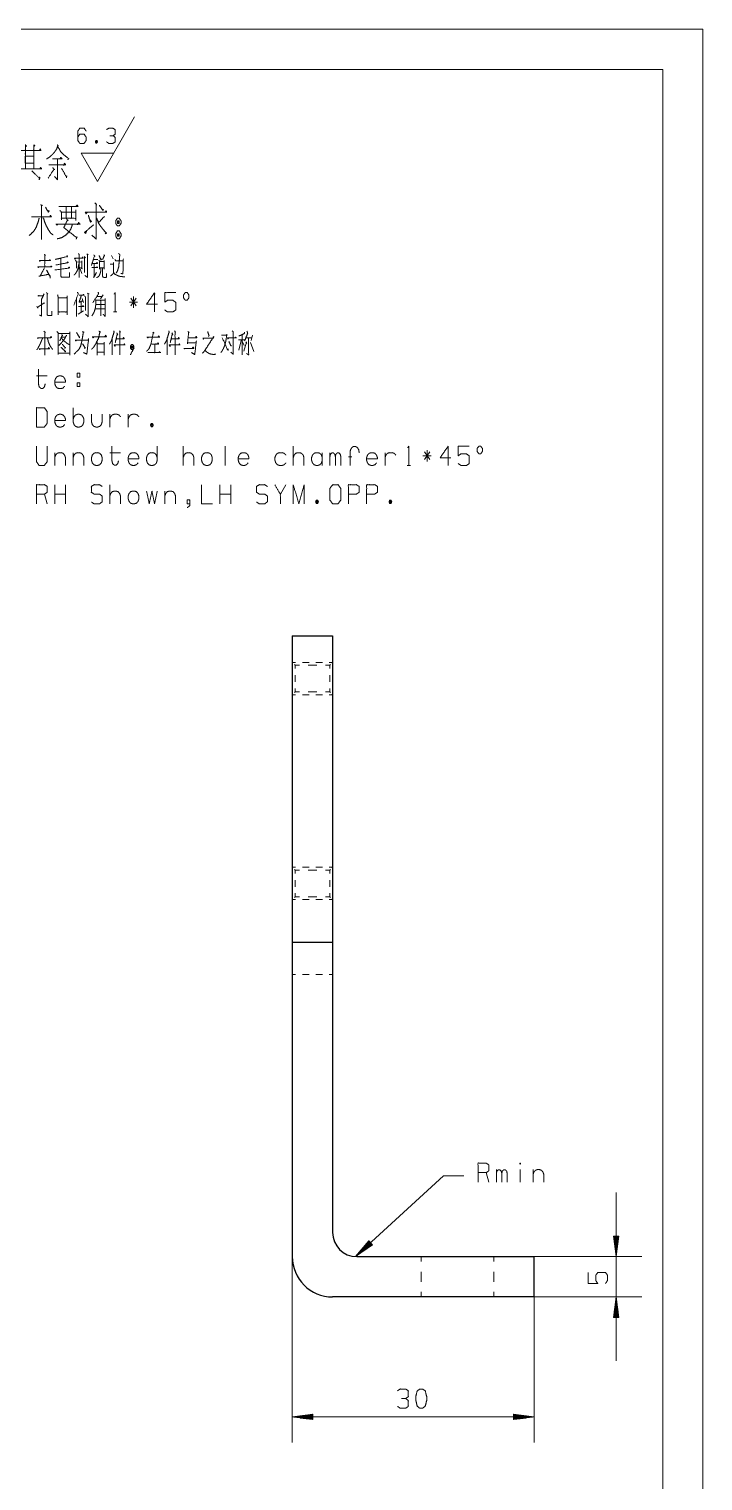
# Paper-space layout 'SHT2' of a CAD drawing. Header units: millimetres. Extents: x 0 to 210, y 0 to 297.
# Drawn here: x 126.4 to 210, y 116.9 to 297 of the extents above; entities that cross this region are included whole.
import ezdxf

# ---------------------------------------------------------------- set-up
doc = ezdxf.new("R2010")
doc.units = ezdxf.units.MM
doc.layers.add('101', color=7, linetype='Continuous', true_color=0xffffff)

psp = doc.layouts.new('SHT2')

# ---------------------------------------------------------------- linework, layer by layer
at = {"layer": '101', "color": 133, "linetype": 'Continuous', "lineweight": 18}
for p, q in [((210, 297), (0, 297)), ((210, 0), (210, 297)), ((205, 292), (25, 292)), ((205, 5), (205, 292))]:
    psp.add_line(p, q, dxfattribs=at)
at = {"layer": '101', "color": 43, "linetype": 'Continuous', "lineweight": 18}
for p, q in [((134.86, 278.09), (139.47, 286.09)), ((134.68, 283.18), (134.8, 282.84)), ((134.86, 278.09), (132.84, 281.59)), ((132.84, 281.59), (136.88, 281.59))]:
    psp.add_line(p, q, dxfattribs=at)
at = {"layer": '101', "color": 72, "linetype": 'Continuous', "lineweight": 18}
for p, q in [((133.23, 268.78), (133.37, 268.63)), ((133.28, 268.68), (133.28, 266.81)), ((133.57, 269.13), (133.71, 268.98)), ((136.6, 268.91), (136.81, 268.51)), ((132.27, 268.08), (132.95, 268.11)), ((132.63, 267.46), (132.95, 266.68)), ((136.46, 267.83), (136.77, 267.83)), ((132.27, 263.52), (132.27, 261.35)), ((132.84, 263.15), (132.84, 261.87)), ((132.96, 263.57), (133.14, 263.07)), ((133.6, 264.25), (133.85, 264.17)), ((134.82, 263.82), (135.51, 263.82)), ((135.59, 264.02), (135.26, 263.55)), ((139.85, 263.12), (138.84, 263.12)), ((139.02, 263.6), (139.69, 262.65)), ((139.67, 263.6), (139.02, 262.65)), ((139.33, 262.4), (139.33, 263.82)), ((132.47, 261.62), (133.12, 262.05)), ((134.68, 262.3), (135.79, 262.3)), ((134.71, 262.85), (135.81, 262.85)), ((136.86, 261.92), (137.29, 261.92)), ((128.23, 259.51), (128.41, 259.36)), ((128.32, 259.41), (128.32, 256.53)), ((136.7, 258.56), (136.7, 256.58)), ((143.53, 258.56), (143.53, 256.58)), ((150.24, 259.01), (150.91, 259.01)), ((152.36, 258.43), (153.12, 258.43)), ((152.69, 258.38), (152.43, 257.16)), ((152.83, 259.11), (152.83, 256.58)), ((152.87, 258.21), (153.08, 257.73)), ((153.35, 258.16), (153.03, 257.03)), ((153.26, 258.71), (154.04, 258.71)), ((153.28, 258.21), (153.42, 257.98)), ((153.86, 258.11), (154.27, 257.01)), ((154.11, 259.01), (153.93, 258.38)), ((127.3, 253.97), (128.62, 253.97)), ((132.35, 253.12), (132.68, 253.12)), ((132.35, 253.12), (132.35, 252.65)), ((131.85, 248.26), (131.85, 250.01)), ((136.4, 247.63), (136.4, 249.21)), ((138.68, 247.63), (138.68, 249.21)), ((141.54, 248.08), (141.7, 247.66)), ((145.51, 242.87), (145.51, 245.25)), ((150.73, 245.27), (150.73, 242.87)), ((159.17, 242.87), (159.17, 245.25)), ((129.57, 244.45), (129.57, 242.87)), ((131.85, 244.45), (131.85, 242.87)), ((136.4, 244.45), (137.73, 244.45)), ((162.77, 242.87), (162.77, 244.45)), ((163.72, 242.87), (163.72, 244.45)), ((166.42, 243.92), (166, 243.92)), ((170.55, 242.87), (170.55, 244.45)), ((176.27, 244.07), (175.26, 244.07)), ((175.44, 244.55), (176.11, 243.6)), ((176.09, 244.55), (175.44, 243.6)), ((175.76, 243.35), (175.76, 244.77)), ((173.29, 242.87), (173.71, 242.87)), ((129.57, 238.11), (129.57, 240.48)), ((130.92, 238.11), (130.92, 240.48)), ((136.4, 238.11), (136.4, 240.48)), ((143.23, 239.68), (143.23, 238.11)), ((150.06, 238.11), (150.06, 240.48)), ((151.41, 238.11), (151.41, 240.48)), ((158.24, 240.48), (157.56, 239.31)), ((128.64, 238.11), (128.31, 239.31)), ((130.92, 239.31), (129.57, 239.31)), ((151.41, 239.31), (150.06, 239.31)), ((162.03, 238.56), (162.19, 238.13)), ((171.13, 238.56), (171.29, 238.13)), ((183.44, 153.94), (183.1, 155.14)), ((184.37, 153.94), (184.37, 155.52)), ((187.32, 155.52), (187.32, 153.94)), ((188.92, 155.52), (188.92, 153.94))]:
    psp.add_line(p, q, dxfattribs=at)
at = {"layer": '101', "color": 251, "linetype": 'Continuous', "lineweight": 25}
for p, q in [((159.04, 221.72), (164.04, 221.72)), ((159.04, 221.72), (159.04, 183.72)), ((164.04, 221.72), (164.04, 183.72)), ((159.04, 183.72), (159.04, 144.72)), ((159.04, 183.72), (164.04, 183.72)), ((164.04, 183.72), (164.04, 147.72)), ((167.04, 144.72), (189.04, 144.72)), ((189.04, 139.72), (189.04, 144.72)), ((189.04, 139.72), (164.04, 139.72))]:
    psp.add_line(p, q, dxfattribs=at)
at = {"layer": '101', "color": 53, "linetype": 'Continuous', "lineweight": 18}
for p, q in [((159.13, 218.34), (159.04, 218.42)), ((159.04, 218.42), (159.46, 218.42)), ((159.39, 218.07), (159.3, 218.16)), ((159.93, 218.07), (159.39, 218.07)), ((160.29, 218.42), (161.12, 218.42)), ((162.08, 218.07), (161, 218.07)), ((161.96, 218.42), (162.79, 218.42)), ((163.69, 218.07), (163.15, 218.07)), ((163.62, 218.42), (164.04, 218.42)), ((163.78, 218.16), (163.69, 218.07)), ((164.04, 218.42), (163.95, 218.34)), ((159.04, 214.42), (159.13, 214.51)), ((159.04, 214.42), (159.46, 214.42)), ((159.3, 214.69), (159.39, 214.77)), ((159.39, 214.77), (159.93, 214.77)), ((160.29, 214.42), (161.12, 214.42)), ((161, 214.77), (162.08, 214.77)), ((161.96, 214.42), (162.79, 214.42)), ((163.15, 214.77), (163.69, 214.77)), ((163.62, 214.42), (164.04, 214.42)), ((163.69, 214.77), (163.78, 214.69)), ((163.95, 214.51), (164.04, 214.42)), ((159.13, 192.94), (159.04, 193.02)), ((159.04, 193.02), (159.46, 193.02)), ((159.39, 192.67), (159.3, 192.76)), ((160.29, 193.02), (161.12, 193.02)), ((161.96, 193.02), (162.79, 193.02)), ((163.62, 193.02), (164.04, 193.02)), ((163.78, 192.76), (163.69, 192.67)), ((164.04, 193.02), (163.95, 192.94)), ((159.93, 192.67), (159.39, 192.67)), ((162.08, 192.67), (161, 192.67)), ((163.69, 192.67), (163.15, 192.67)), ((159.3, 189.29), (159.39, 189.37)), ((159.39, 189.37), (159.93, 189.37)), ((161, 189.37), (162.08, 189.37)), ((163.15, 189.37), (163.69, 189.37)), ((163.69, 189.37), (163.78, 189.29)), ((159.04, 189.02), (159.13, 189.11)), ((159.04, 189.02), (159.46, 189.02)), ((160.29, 189.02), (161.12, 189.02)), ((161.96, 189.02), (162.79, 189.02)), ((163.62, 189.02), (164.04, 189.02)), ((163.95, 189.11), (164.04, 189.02)), ((159.04, 179.72), (159.46, 179.72)), ((160.29, 179.72), (161.12, 179.72)), ((161.96, 179.72), (162.79, 179.72)), ((163.62, 179.72), (164.04, 179.72)), ((175.04, 144.72), (175.04, 144.1)), ((184.04, 144.1), (184.04, 144.72)), ((175.04, 142.85), (175.04, 141.6)), ((184.04, 141.6), (184.04, 142.85)), ((175.04, 140.35), (175.04, 139.72)), ((184.04, 139.72), (184.04, 140.35))]:
    psp.add_line(p, q, dxfattribs=at)
at = {"layer": '101', "color": 22, "linetype": 'Continuous', "lineweight": 18}
for p, q in [((177.79, 154.75), (166.89, 144.73)), ((180.33, 154.75), (177.79, 154.75)), ((199.23, 152.66), (199.23, 131.79)), ((168.53, 146.69), (166.89, 144.73)), ((166.89, 144.73), (168.99, 146.2)), ((168.74, 146.46), (167.01, 144.88)), ((168.78, 146.43), (167.05, 144.84)), ((168.71, 146.5), (167.26, 145.17)), ((168.81, 146.39), (167.37, 145.06)), ((168.67, 146.54), (167.51, 145.47)), ((168.84, 146.35), (167.69, 145.29)), ((168.64, 146.58), (167.76, 145.77)), ((168.88, 146.32), (168, 145.51)), ((168.6, 146.61), (168.01, 146.07)), ((168.57, 146.65), (168.26, 146.37)), ((168.91, 146.28), (168.32, 145.73)), ((168.54, 146.69), (168.51, 146.67)), ((168.54, 146.69), (168.51, 146.67)), ((168.99, 146.2), (168.53, 146.69)), ((168.95, 146.24), (168.64, 145.96)), ((168.98, 146.2), (168.96, 146.18)), ((168.98, 146.2), (168.96, 146.18)), ((198.89, 147.26), (199.23, 144.72)), ((199.56, 147.26), (198.89, 147.26)), ((198.9, 147.26), (198.9, 147.23)), ((198.9, 147.26), (198.9, 147.23)), ((198.95, 147.26), (198.95, 146.84)), ((199, 147.26), (199, 146.46)), ((199.05, 147.26), (199.05, 146.07)), ((199.1, 147.26), (199.1, 145.69)), ((199.15, 147.26), (199.15, 145.3)), ((199.2, 147.26), (199.2, 144.92)), ((199.23, 144.72), (199.56, 147.26)), ((199.25, 147.26), (199.25, 144.92)), ((199.31, 147.26), (199.31, 145.3)), ((199.36, 147.26), (199.36, 145.69)), ((199.41, 147.26), (199.41, 146.07)), ((199.46, 147.26), (199.46, 146.46)), ((199.51, 147.26), (199.51, 146.84)), ((199.56, 147.26), (199.56, 147.23)), ((199.56, 147.26), (199.56, 147.23)), ((159.04, 144.72), (159.04, 121.65)), ((189.04, 144.72), (202.4, 144.72)), ((189.04, 139.72), (189.04, 121.65)), ((189.04, 139.72), (202.4, 139.72)), ((199.23, 139.72), (198.89, 137.18)), ((199.1, 137.18), (199.1, 138.76)), ((199.15, 137.18), (199.15, 139.14)), ((199.2, 137.18), (199.2, 139.53)), ((199.56, 137.18), (199.23, 139.72)), ((199.25, 137.18), (199.25, 139.53)), ((199.31, 137.18), (199.31, 139.14)), ((199.36, 137.18), (199.36, 138.76)), ((198.89, 137.18), (199.56, 137.18)), ((198.9, 137.18), (198.9, 137.21)), ((198.9, 137.18), (198.9, 137.21)), ((198.95, 137.18), (198.95, 137.6)), ((199, 137.18), (199, 137.99)), ((199.05, 137.18), (199.05, 138.37)), ((199.41, 137.18), (199.41, 138.37)), ((199.46, 137.18), (199.46, 137.99)), ((199.51, 137.18), (199.51, 137.6)), ((199.56, 137.18), (199.56, 137.21)), ((199.56, 137.18), (199.56, 137.21)), ((161.58, 125.16), (159.04, 124.83)), ((159.04, 124.83), (161.58, 124.5)), ((189.04, 124.83), (159.04, 124.83)), ((161.58, 124.85), (159.23, 124.85)), ((161.58, 124.8), (159.23, 124.8)), ((161.58, 124.91), (159.62, 124.91)), ((161.58, 124.75), (159.62, 124.75)), ((161.58, 124.96), (160.01, 124.96)), ((161.58, 124.7), (160.01, 124.7)), ((161.58, 125.01), (160.39, 125.01)), ((161.58, 124.65), (160.39, 124.65)), ((161.58, 125.06), (160.78, 125.06)), ((161.58, 124.6), (160.78, 124.6)), ((161.58, 125.11), (161.16, 125.11)), ((161.58, 124.55), (161.16, 124.55)), ((161.58, 125.16), (161.55, 125.16)), ((161.58, 125.16), (161.55, 125.16)), ((161.58, 124.5), (161.55, 124.5)), ((161.58, 124.5), (161.55, 124.5)), ((161.58, 124.5), (161.58, 125.16)), ((189.04, 124.83), (186.5, 125.16)), ((186.5, 125.16), (186.53, 125.16)), ((186.5, 125.16), (186.53, 125.16)), ((186.5, 125.16), (186.5, 124.5)), ((186.5, 125.11), (186.92, 125.11)), ((186.5, 125.06), (187.3, 125.06)), ((186.5, 125.01), (187.69, 125.01)), ((186.5, 124.96), (188.08, 124.96)), ((186.5, 124.91), (188.46, 124.91)), ((186.5, 124.85), (188.85, 124.85)), ((186.5, 124.5), (189.04, 124.83)), ((186.5, 124.8), (188.85, 124.8)), ((186.5, 124.75), (188.46, 124.75)), ((186.5, 124.7), (188.08, 124.7)), ((186.5, 124.65), (187.69, 124.65)), ((186.5, 124.6), (187.3, 124.6)), ((186.5, 124.55), (186.92, 124.55)), ((186.5, 124.5), (186.53, 124.5)), ((186.5, 124.5), (186.53, 124.5))]:
    psp.add_line(p, q, dxfattribs=at)
at = {"layer": '101', "color": 251, "linetype": 'Continuous', "lineweight": 25}
for centre, radius in [((167.04, 147.72), 3), ((164.04, 144.72), 5)]:
    psp.add_arc(centre, radius, 180, 270, dxfattribs=at)
at = {"layer": '101', "color": 43, "linetype": 'Continuous', "lineweight": 18}
for points, knots in [([(132.42, 283.57), (132.67, 283.95), (133.22, 283.95), (133.48, 283.57), (133.48, 283.2), (133.22, 282.82), (132.67, 282.82), (132.42, 283.2), (132.42, 284.32), (132.67, 284.69), (133.22, 284.69), (133.48, 284.32)], [0, 0, 0.076964, 0.169762, 0.248074, 0.312018, 0.39033, 0.483129, 0.560092, 0.751926, 0.82889, 0.921688, 1, 1]), ([(136.8, 283.77), (137.07, 283.95), (137.07, 284.52), (136.8, 284.69), (136.26, 284.69), (135.99, 284.52)], [0, 0, 0.153875, 0.429861, 0.58373, 0.84613, 1, 1]), ([(134.68, 282.84), (134.8, 282.84), (134.87, 283.02), (134.8, 283.18), (134.68, 283.18), (134.61, 283.02), (134.68, 282.84), (134.8, 283.18)], [0, 0, 0.093972, 0.236779, 0.365956, 0.459928, 0.589106, 0.731912, 1, 1]), ([(136.01, 283), (136.26, 282.82), (136.8, 282.82), (137.07, 283), (137.07, 283.57), (136.8, 283.77), (136.4, 283.77)], [0, 0, 0.124123, 0.343691, 0.47245, 0.703378, 0.836731, 1, 1])]:
    psp.add_open_spline(points, degree=1, knots=knots, dxfattribs=at)
at = {"layer": '101', "color": 72, "linetype": 'Continuous', "lineweight": 18}
for points, knots in [([(125.9, 282.65), (126.08, 282.5), (125.92, 282.35), (125.92, 282.65), (125.92, 279.65), (125.92, 281.94), (125.15, 281.94), (127.88, 281.94), (126.96, 281.94), (126.96, 282.61), (126.96, 279.65), (126.96, 281.22), (125.9, 281.22), (125.9, 280.36), (126.96, 280.36), (126.96, 279.65), (125.1, 279.65), (127.96, 279.65), (127.83, 279.84), (127.7, 279.65)], [0, 0, 0.009716, 0.018619, 0.030835, 0.152988, 0.24613, 0.277436, 0.388628, 0.426411, 0.453896, 0.574522, 0.638652, 0.681833, 0.716952, 0.760133, 0.789144, 0.864711, 0.9813, 0.99065, 1, 1]), ([(126.98, 282.42), (127.12, 282.54), (126.96, 282.65)], [0, 0, 0.471547, 1, 1]), ([(127.65, 281.94), (127.78, 282.12), (127.86, 281.94)], [0, 0, 0.529964, 1, 1]), ([(129.87, 282.65), (130.03, 282.5), (129.95, 282.54), (129.79, 282.09), (129.52, 281.71), (129.2, 281.37), (128.91, 281.11), (128.54, 280.89)], [0, 0, 0.086309, 0.12102, 0.309422, 0.490699, 0.673786, 0.828669, 1, 1]), ([(129.31, 280.89), (130.5, 280.89), (130.32, 281.07), (130.19, 280.89)], [0, 0, 0.707414, 0.863844, 1, 1]), ([(129.92, 282.42), (130.13, 282.12), (130.32, 281.75), (130.69, 281.41), (131.14, 281.04), (131.27, 280.92), (131.3, 280.92), (131.19, 280.77)], [0, 0, 0.162725, 0.348029, 0.570221, 0.829897, 0.906896, 0.918637, 1, 1]), ([(126.72, 279.42), (127.7, 278.45), (127.7, 278.64), (127.65, 278.3)], [0, 0, 0.723289, 0.821344, 1, 1]), ([(129.31, 279.8), (129.55, 279.54), (129.5, 279.65), (128.75, 278.49)], [0, 0, 0.190888, 0.257814, 1, 1]), ([(128.83, 280.14), (130.93, 280.14), (130.79, 280.36), (130.66, 280.06)], [0, 0, 0.780473, 0.877784, 1, 1]), ([(129.92, 280.89), (129.92, 278.3), (129.55, 278.71)], [0, 0, 0.823411, 1, 1]), ([(130.42, 279.72), (131.03, 278.64), (131.06, 278.79), (131.01, 278.56)], [0, 0, 0.76477, 0.858208, 1, 1]), ([(127.81, 275.21), (128.05, 275.1), (127.94, 275.13), (127.94, 270.9), (127.94, 273.71), (126.67, 273.71), (129.16, 273.71), (129.03, 273.9), (128.98, 273.71)], [0, 0, 0.022711, 0.032395, 0.397209, 0.639341, 0.748901, 0.963455, 0.983225, 1, 1]), ([(128.42, 274.91), (128.79, 274.27), (128.87, 274.42), (128.69, 274.5)], [0, 0, 0.665994, 0.819283, 1, 1]), ([(130.06, 274.98), (132.47, 274.98), (132.34, 275.17), (132.18, 274.98)], [0, 0, 0.835354, 0.914861, 1, 1]), ([(130.19, 274.5), (130.4, 274.31), (130.4, 273.33), (130.4, 273.52), (132.18, 273.52), (132.18, 273.26), (132.18, 274.57), (132.18, 274.27), (130.33, 274.27), (130.99, 274.27), (130.99, 274.95), (130.99, 273.52), (131.65, 273.52), (131.65, 274.91)], [0, 0, 0.024061, 0.106927, 0.122861, 0.273834, 0.296144, 0.407695, 0.433192, 0.590924, 0.647258, 0.704627, 0.82574, 0.882073, 1, 1]), ([(133.58, 274.23), (133.45, 274.08), (133.37, 274.27), (136.02, 274.27), (135.94, 274.46), (135.83, 274.27)], [0, 0, 0.057622, 0.116247, 0.87937, 0.937996, 1, 1]), ([(133.74, 273.9), (134.01, 273.03), (134.14, 273.15), (133.95, 273.33)], [0, 0, 0.673371, 0.803122, 1, 1]), ([(134.56, 275.43), (134.77, 275.17), (134.69, 275.32), (134.69, 270.97), (134.19, 271.42)], [0, 0, 0.060996, 0.091685, 0.877915, 1, 1]), ([(135.09, 275.13), (135.57, 274.5), (135.6, 274.61), (135.38, 274.65)], [0, 0, 0.706411, 0.808931, 1, 1]), ([(127.63, 273.52), (127.49, 273), (127.26, 272.4), (126.99, 271.95), (126.41, 271.38)], [0, 0, 0.214887, 0.471143, 0.678419, 1, 1]), ([(128.18, 273.56), (128.29, 273.15), (128.5, 272.62), (128.77, 272.13), (129.06, 271.68), (129.38, 271.46)], [0, 0, 0.172226, 0.401195, 0.625592, 0.842428, 1, 1]), ([(129.98, 272.81), (129.85, 272.66), (129.72, 272.81), (132.69, 272.81), (132.53, 273), (132.39, 272.73)], [0, 0, 0.051202, 0.102404, 0.861893, 0.924784, 1, 1]), ([(131.73, 272.7), (131.65, 272.4), (131.41, 271.91), (130.91, 271.42), (130.43, 271.12), (129.85, 270.97)], [0, 0, 0.114105, 0.313644, 0.571355, 0.778589, 1, 1]), ([(131.04, 273.41), (131.23, 273.26), (131.15, 273.33), (130.7, 272.36), (132.29, 271.12), (132.34, 271.23), (132.23, 270.93)], [0, 0, 0.061502, 0.089679, 0.366513, 0.885935, 0.917991, 1, 1]), ([(133.53, 271.98), (133.4, 271.65), (133.26, 271.76), (134.4, 272.73)], [0, 0, 0.178041, 0.263409, 1, 1]), ([(135.73, 273.75), (135.01, 273), (134.75, 273.56), (135.01, 272.92), (135.25, 272.55), (135.52, 272.21), (135.97, 271.68), (136.02, 271.68), (135.83, 271.61)], [0, 0, 0.248755, 0.397958, 0.563615, 0.67026, 0.773236, 0.939249, 0.951973, 1, 1]), ([(137.58, 273.52), (137.34, 273.52), (137.13, 273.22), (137.13, 272.88), (137.34, 272.58), (137.58, 272.58), (137.79, 272.88), (137.79, 273.22), (137.58, 273.52)], [0, 0, 0.091012, 0.231142, 0.359871, 0.5, 0.591012, 0.731142, 0.859871, 1, 1]), ([(137.58, 272.88), (137.58, 273.22), (137.34, 273.22)], [0, 0, 0.585821, 1, 1]), ([(137.34, 272.88), (137.58, 272.88), (137.34, 273.22), (137.34, 272.88)], [0, 0, 0.24116, 0.6589, 1, 1]), ([(137.79, 271.61), (137.58, 271.95), (137.34, 271.95), (137.13, 271.61), (137.13, 271.31), (137.34, 270.97), (137.58, 270.97), (137.79, 271.31), (137.79, 271.61)], [0, 0, 0.149196, 0.238511, 0.387707, 0.5, 0.649196, 0.738511, 0.887707, 1, 1]), ([(137.34, 271.61), (137.34, 271.31), (137.58, 271.31)], [0, 0, 0.556988, 1, 1]), ([(137.58, 271.61), (137.34, 271.61), (137.58, 271.31), (137.58, 271.61)], [0, 0, 0.258816, 0.674596, 1, 1]), ([(128.29, 269.08), (128.41, 268.91), (128.32, 268.98), (128.32, 267.51), (127.46, 267.51), (129.21, 267.51), (129.12, 267.61), (129.01, 267.48)], [0, 0, 0.045421, 0.069983, 0.382581, 0.566131, 0.936975, 0.96526, 1, 1]), ([(127.81, 268.28), (127.72, 268.18), (127.67, 268.28), (129.05, 268.28), (128.96, 268.41), (128.89, 268.28)], [0, 0, 0.069438, 0.128331, 0.845636, 0.925285, 1, 1]), ([(131.08, 268.91), (131.16, 268.73), (131.11, 268.78), (129.68, 268.43), (130.33, 268.58), (130.33, 266.38), (130.37, 266.23), (130.46, 266.21), (131.41, 266.21), (131.41, 266.78)], [0, 0, 0.030685, 0.042091, 0.272771, 0.377787, 0.722121, 0.746243, 0.760618, 0.910004, 1, 1]), ([(132.15, 268.56), (132.1, 268.43), (132.01, 268.58), (133.09, 268.58), (133.02, 268.73), (132.96, 268.58)], [0, 0, 0.079266, 0.180892, 0.810309, 0.907117, 1, 1]), ([(132.52, 269.16), (132.59, 269.03), (132.59, 266.18)], [0, 0, 0.047977, 1, 1]), ([(133.64, 269.03), (133.64, 266.18), (133.32, 266.43)], [0, 0, 0.875675, 1, 1]), ([(134.43, 268.98), (134.57, 268.81), (134.5, 268.88), (134.13, 267.68), (134.37, 268.43), (134.9, 268.43)], [0, 0, 0.07747, 0.112964, 0.545476, 0.817419, 1, 1]), ([(135.08, 268.91), (135.31, 268.33), (135.36, 268.41), (135.22, 268.58)], [0, 0, 0.661513, 0.759638, 1, 1]), ([(135.66, 269.01), (135.75, 268.86), (135.72, 268.93), (135.51, 268.41)], [0, 0, 0.21148, 0.312206, 1, 1]), ([(137.04, 268.41), (137.15, 268.23), (138.07, 268.23)], [0, 0, 0.182095, 1, 1]), ([(137.5, 269.16), (137.64, 269.01), (137.61, 268.66), (137.57, 268.18), (137.5, 267.51), (137.36, 267.01), (137.2, 266.73)], [0, 0, 0.080833, 0.218771, 0.405547, 0.671675, 0.875424, 1, 1]), ([(138.08, 268.51), (138.03, 266.63), (137.76, 266.68)], [0, 0, 0.87425, 1, 1]), ([(127.58, 267.48), (127.51, 267.41), (127.46, 267.51)], [0, 0, 0.476633, 1, 1]), ([(128.29, 267.36), (127.74, 266.33), (127.58, 266.33), (128.84, 266.58), (128.55, 267.11), (128.99, 266.28), (129.01, 266.43), (128.98, 266.11)], [0, 0, 0.252056, 0.286554, 0.564054, 0.69338, 0.896345, 0.929101, 1, 1]), ([(129.59, 267.11), (131.43, 267.36), (131.36, 267.48), (131.25, 267.36)], [0, 0, 0.857787, 0.924197, 1, 1]), ([(129.7, 267.73), (131.27, 268.03), (131.16, 268.11), (131.04, 267.98)], [0, 0, 0.839668, 0.907777, 1, 1]), ([(132.56, 267.86), (132.49, 267.48), (132.45, 267.26), (132.38, 267.06), (132.2, 266.76), (132.12, 266.63), (131.97, 266.46)], [0, 0, 0.246544, 0.393711, 0.530759, 0.755723, 0.854636, 1, 1]), ([(132.15, 268.31), (132.26, 268.16), (132.26, 267.33)], [0, 0, 0.182108, 1, 1]), ([(132.95, 268.23), (132.95, 267.26), (132.79, 267.41)], [0, 0, 0.816828, 1, 1]), ([(134.16, 267.41), (134.9, 267.41), (134.8, 267.51), (134.71, 267.38)], [0, 0, 0.712978, 0.852975, 1, 1]), ([(134.25, 267.93), (134.89, 267.93), (134.8, 268.06), (134.73, 267.93)], [0, 0, 0.682003, 0.846077, 1, 1]), ([(134.48, 267.91), (134.48, 266.38), (134.39, 266.16), (134.75, 266.78)], [0, 0, 0.613737, 0.711023, 1, 1]), ([(135.29, 267.28), (135.29, 267.01), (135.22, 266.73), (135.12, 266.46), (134.99, 266.28), (134.76, 266.16)], [0, 0, 0.206834, 0.420394, 0.642071, 0.803267, 1, 1]), ([(135.05, 268.33), (135.13, 268.18), (135.13, 267.23), (135.13, 267.36), (135.72, 267.36), (135.72, 267.23), (135.72, 268.28), (135.72, 268.16), (135.12, 268.16)], [0, 0, 0.046635, 0.301101, 0.334582, 0.490817, 0.524298, 0.80555, 0.839031, 1, 1]), ([(135.49, 267.28), (135.49, 266.33), (135.56, 266.23), (135.7, 266.18), (135.97, 266.18), (135.97, 266.66)], [0, 0, 0.484056, 0.54646, 0.622879, 0.757967, 1, 1]), ([(136.85, 268.06), (136.85, 266.81), (136.83, 266.66), (136.69, 266.53), (136.49, 266.38)], [0, 0, 0.681083, 0.76337, 0.86621, 1, 1]), ([(136.9, 266.78), (137.02, 266.58), (137.2, 266.51), (137.39, 266.41), (137.57, 266.33), (137.76, 266.31), (138.01, 266.28), (138.26, 266.28)], [0, 0, 0.153717, 0.279203, 0.422103, 0.547596, 0.675712, 0.838271, 1, 1]), ([(127.35, 262.57), (127.49, 262.37), (127.42, 262.47), (128.29, 263.05)], [0, 0, 0.17409, 0.261137, 1, 1]), ([(127.6, 263.97), (127.56, 263.87), (127.47, 263.92), (128.22, 263.92)], [0, 0, 0.111654, 0.218544, 1, 1]), ([(128.25, 264.15), (127.92, 263.45), (127.92, 261.4), (127.67, 261.52)], [0, 0, 0.250153, 0.910676, 1, 1]), ([(128.53, 264.32), (128.71, 264.12), (128.62, 264.17), (128.62, 261.65), (128.64, 261.52), (128.8, 261.45), (129.21, 261.45), (129.21, 262.02)], [0, 0, 0.063895, 0.088205, 0.692698, 0.72292, 0.765022, 0.862345, 1, 1]), ([(129.93, 264.02), (130, 263.7), (130, 261.57), (130, 261.9), (131.09, 261.9), (131.09, 261.57), (131.09, 263.92), (131.09, 263.67), (130.02, 263.67)], [0, 0, 0.0422, 0.311814, 0.35305, 0.492089, 0.533324, 0.831486, 0.863204, 1, 1]), ([(131.94, 262.75), (132.49, 264.17), (132.4, 264.32), (132.38, 264.35)], [0, 0, 0.881767, 0.982312, 1, 1]), ([(132.86, 263.92), (132.59, 263.1), (133.05, 263.3)], [0, 0, 0.633567, 1, 1]), ([(132.61, 263.97), (133.21, 263.97), (133.14, 264.1), (133.05, 263.97)], [0, 0, 0.669481, 0.829459, 1, 1]), ([(133.28, 263.87), (133.39, 263.77), (133.39, 262.1)], [0, 0, 0.080057, 1, 1]), ([(133.72, 264.17), (133.72, 261.32), (133.39, 261.62)], [0, 0, 0.863554, 1, 1]), ([(134.53, 263.52), (134.66, 263.35), (134.66, 262.85), (134.64, 262.62), (134.62, 262.47), (134.57, 262.25), (134.5, 262.02), (134.41, 261.8), (134.32, 261.65), (134.18, 261.42)], [0, 0, 0.095692, 0.318943, 0.419714, 0.487156, 0.590369, 0.695675, 0.803609, 0.881347, 1, 1]), ([(134.96, 264.37), (135.01, 264.17), (134.3, 263.05)], [0, 0, 0.134733, 1, 1]), ([(134.68, 263.35), (135.84, 263.35), (135.84, 263.55), (135.84, 261.35), (135.56, 261.62)], [0, 0, 0.294511, 0.345, 0.900414, 1, 1]), ([(135.21, 263.32), (135.29, 263.35), (135.29, 261.42)], [0, 0, 0.04554, 1, 1]), ([(136.93, 264.1), (137.08, 264.3), (137.08, 261.92)], [0, 0, 0.093491, 1, 1]), ([(142.3, 262.87), (140.96, 262.87), (141.96, 264.3), (141.96, 261.92)], [0, 0, 0.245868, 0.565294, 1, 1]), ([(143.22, 262.15), (143.55, 261.92), (144.24, 261.92), (144.58, 262.15), (144.58, 263.1), (144.24, 263.35), (143.55, 263.35), (143.22, 263.12), (143.22, 264.3), (144.58, 264.3)], [0, 0, 0.062228, 0.168343, 0.230571, 0.376815, 0.441266, 0.547381, 0.609609, 0.79049, 1, 1]), ([(145.77, 263.35), (146, 263.35), (146.22, 263.67), (146.22, 264), (146, 264.32), (145.77, 264.32), (145.54, 264), (145.54, 263.67), (145.77, 263.35)], [0, 0, 0.085681, 0.230397, 0.35158, 0.496296, 0.581977, 0.730397, 0.85158, 1, 1]), ([(132.52, 262.57), (133.19, 262.57), (133.09, 262.72), (133.02, 262.57)], [0, 0, 0.657714, 0.837611, 1, 1]), ([(129.84, 259.46), (129.98, 259.33), (129.98, 256.63), (129.98, 256.81), (131.43, 256.81), (131.43, 256.56), (131.43, 259.41), (131.43, 259.23), (129.98, 259.23)], [0, 0, 0.02043, 0.312717, 0.331661, 0.488561, 0.515626, 0.824154, 0.8431, 1, 1]), ([(133.03, 259.46), (133.23, 259.38), (133.12, 259.41), (132.96, 258.43), (132.86, 257.96), (132.77, 257.63), (132.54, 257.23), (132.22, 256.93), (131.97, 256.66)], [0, 0, 0.06134, 0.093413, 0.384206, 0.527463, 0.626603, 0.762387, 0.891107, 1, 1]), ([(132.27, 259.36), (132.63, 258.76), (132.65, 258.86), (132.61, 258.68)], [0, 0, 0.713169, 0.817169, 1, 1]), ([(135.05, 259.51), (135.24, 259.41), (135.17, 259.41), (135.01, 258.68), (134.62, 257.88), (134.39, 257.53), (134.14, 257.28)], [0, 0, 0.081229, 0.107498, 0.383269, 0.713754, 0.869308, 1, 1]), ([(136.9, 259.58), (136.93, 259.41), (136.69, 258.63), (136.6, 258.33), (136.49, 258.16), (136.37, 257.93)], [0, 0, 0.101081, 0.561694, 0.738769, 0.854621, 1, 1]), ([(137.59, 259.58), (137.73, 259.41), (137.66, 259.48), (137.66, 256.58)], [0, 0, 0.069696, 0.101625, 1, 1]), ([(141.72, 259.41), (141.88, 259.28), (141.82, 259.38), (141.47, 257.83), (141.26, 257.33), (140.97, 257.03)], [0, 0, 0.070723, 0.11029, 0.666028, 0.855885, 1, 1]), ([(143.73, 259.58), (143.76, 259.41), (143.52, 258.63), (143.43, 258.33), (143.32, 258.16), (143.2, 257.93)], [0, 0, 0.10108, 0.561691, 0.738768, 0.854621, 1, 1]), ([(144.42, 259.58), (144.56, 259.41), (144.49, 259.48), (144.49, 256.58)], [0, 0, 0.069696, 0.101623, 1, 1]), ([(146.09, 259.48), (146.25, 259.36), (146.18, 259.38), (146.04, 257.96), (146.06, 258.08), (147.12, 258.08), (147.14, 258.33), (146.94, 256.63), (146.52, 256.88)], [0, 0, 0.037813, 0.051828, 0.319485, 0.343081, 0.541303, 0.588146, 0.907967, 1, 1]), ([(148.55, 259.46), (148.71, 258.93), (148.72, 258.98), (148.65, 258.86)], [0, 0, 0.73613, 0.807297, 1, 1]), ([(151.58, 259.56), (151.72, 259.46), (151.72, 256.66), (151.42, 256.91)], [0, 0, 0.051482, 0.883808, 1, 1]), ([(153.12, 259.38), (153.12, 259.23), (152.43, 258.93)], [0, 0, 0.166345, 1, 1]), ([(153.42, 259.51), (153.51, 259.26), (153.12, 258.31)], [0, 0, 0.205279, 1, 1]), ([(128.08, 258.68), (127.97, 258.46), (127.88, 258.23), (127.79, 258.03), (127.67, 257.76), (127.56, 257.58), (127.47, 257.36), (127.33, 257.21)], [0, 0, 0.149567, 0.294909, 0.426371, 0.60768, 0.730711, 0.876055, 1, 1]), ([(127.49, 258.58), (127.46, 258.71), (129.17, 258.71), (129.12, 258.88), (129.01, 258.71)], [0, 0, 0.058202, 0.826387, 0.908316, 1, 1]), ([(128.62, 258.71), (128.71, 258.51), (128.76, 258.23), (128.87, 257.98), (128.98, 257.71), (129.14, 257.48), (129.31, 257.26)], [0, 0, 0.134422, 0.306591, 0.473526, 0.654716, 0.824108, 1, 1]), ([(130.44, 258.78), (130.9, 258.78), (131.02, 259.01), (130.83, 258.63), (130.58, 258.31), (130.37, 258.03), (130.09, 257.76)], [0, 0, 0.200768, 0.312947, 0.497482, 0.67594, 0.827665, 1, 1]), ([(130.44, 259.11), (130.56, 258.98), (130.51, 259.03), (130.18, 258.33)], [0, 0, 0.171557, 0.242655, 1, 1]), ([(130.4, 258.66), (130.62, 258.38), (130.92, 258.16), (131.16, 257.96), (131.39, 257.86)], [0, 0, 0.268922, 0.559594, 0.805956, 1, 1]), ([(130.51, 257.88), (130.86, 257.48), (130.9, 257.53), (130.83, 257.38)], [0, 0, 0.701567, 0.782052, 1, 1]), ([(132.27, 258.43), (132.19, 258.31), (132.1, 258.41), (133.72, 258.41), (133.78, 258.63), (133.55, 256.68), (133.14, 256.86)], [0, 0, 0.033645, 0.062978, 0.420371, 0.471178, 0.902724, 1, 1]), ([(133.03, 257.96), (133.35, 257.41), (133.37, 257.51), (133.28, 257.36)], [0, 0, 0.697457, 0.808908, 1, 1]), ([(134.41, 258.81), (134.34, 258.68), (134.23, 258.81), (136, 258.81), (135.88, 259.01), (135.75, 258.81)], [0, 0, 0.056419, 0.120818, 0.815219, 0.907611, 1, 1]), ([(134.83, 258.16), (134.83, 256.56), (134.83, 256.93), (135.7, 256.93), (135.7, 256.56), (135.7, 258.16), (135.7, 257.96), (134.8, 257.96)], [0, 0, 0.270385, 0.333757, 0.480115, 0.543488, 0.813873, 0.847669, 1, 1]), ([(137.08, 257.81), (137.04, 257.63), (136.95, 257.81), (138.28, 257.81), (138.19, 257.96), (138.15, 257.83)], [0, 0, 0.089077, 0.186894, 0.84831, 0.935179, 1, 1]), ([(137.27, 259.33), (137.39, 259.06), (137.32, 259.16), (137.08, 258.11)], [0, 0, 0.200661, 0.282158, 1, 1]), ([(137.2, 258.58), (138.19, 258.58), (138.12, 258.76), (138.03, 258.58)], [0, 0, 0.720073, 0.85738, 1, 1]), ([(139.25, 257.23), (139.1, 257.23), (138.95, 257.43), (138.95, 257.66), (139.1, 257.86), (139.25, 257.86), (139.4, 257.66), (139.4, 257.43), (138.95, 256.58)], [0, 0, 0.057345, 0.160981, 0.252233, 0.355875, 0.413221, 0.516866, 0.608117, 1, 1]), ([(139.1, 257.43), (139.25, 257.43), (139.1, 257.66), (139.1, 257.43)], [0, 0, 0.223681, 0.644065, 1, 1]), ([(139.25, 257.43), (139.25, 257.66), (139.1, 257.66)], [0, 0, 0.614087, 1, 1]), ([(141.2, 258.78), (141.12, 258.66), (141.01, 258.78), (142.58, 258.78), (142.46, 258.93), (142.37, 258.78)], [0, 0, 0.067777, 0.140353, 0.836827, 0.922918, 1, 1]), ([(141.59, 257.93), (142.46, 257.93), (142.39, 258.08), (142.28, 257.93), (141.98, 257.93), (141.98, 256.86), (141.13, 256.86), (142.71, 256.86), (142.55, 256.98), (142.46, 256.86)], [0, 0, 0.161342, 0.192234, 0.226457, 0.282433, 0.482694, 0.640743, 0.933793, 0.971482, 1, 1]), ([(143.9, 257.81), (143.87, 257.63), (143.78, 257.81), (145.11, 257.81), (145.02, 257.96), (144.98, 257.83)], [0, 0, 0.089077, 0.186894, 0.84831, 0.935179, 1, 1]), ([(144.1, 259.33), (144.22, 259.06), (144.15, 259.16), (143.9, 258.11)], [0, 0, 0.200661, 0.282158, 1, 1]), ([(144.03, 258.58), (145.02, 258.58), (144.95, 258.76), (144.86, 258.58)], [0, 0, 0.720073, 0.857377, 1, 1]), ([(145.77, 257.38), (145.69, 257.33), (145.6, 257.38), (146.84, 257.38), (146.75, 257.58), (146.64, 257.41)], [0, 0, 0.054486, 0.108972, 0.772869, 0.890202, 1, 1]), ([(146.15, 258.71), (147.22, 258.71), (147.12, 258.88), (147.05, 258.76)], [0, 0, 0.755869, 0.899323, 1, 1]), ([(148.09, 258.66), (148, 258.53), (147.96, 258.66), (149.24, 258.66), (149.31, 258.86), (148.19, 257.13), (147.91, 256.78), (148.21, 257.13), (148.46, 256.91), (148.81, 256.71), (149.22, 256.63), (149.55, 256.66)], [0, 0, 0.0246, 0.045474, 0.249975, 0.284064, 0.614003, 0.686314, 0.760443, 0.814187, 0.879455, 0.945885, 1, 1]), ([(150.93, 259.16), (150.8, 258.28), (150.77, 258.16), (150.7, 257.96), (150.65, 257.73), (150.56, 257.53), (150.49, 257.33), (150.4, 257.21), (150.31, 257.03), (150.17, 256.86)], [0, 0, 0.358969, 0.411733, 0.497897, 0.591805, 0.68062, 0.766791, 0.828974, 0.908608, 1, 1]), ([(150.35, 258.71), (151.07, 257.11), (151.09, 257.33)], [0, 0, 0.886138, 1, 1]), ([(151.14, 258.66), (151.05, 258.53), (151.02, 258.68), (152.1, 258.68), (152.01, 258.78), (151.94, 258.66)], [0, 0, 0.092084, 0.184789, 0.833346, 0.913616, 1, 1]), ([(151.18, 258.23), (151.44, 257.68), (151.49, 257.76)], [0, 0, 0.869244, 1, 1]), ([(153.63, 258.71), (153.63, 256.56), (153.35, 256.76)], [0, 0, 0.861249, 1, 1]), ([(127.72, 257.21), (127.65, 257.33), (128.92, 257.33), (128.82, 257.48), (128.73, 257.36)], [0, 0, 0.081918, 0.807876, 0.912673, 1, 1]), ([(130.35, 257.53), (130.9, 256.98), (130.94, 257.06), (130.85, 256.91)], [0, 0, 0.751301, 0.831531, 1, 1]), ([(128.38, 252.97), (128.29, 252.62), (128.09, 252.42), (127.85, 252.42), (127.63, 252.62), (127.56, 252.97), (127.56, 254.8)], [0, 0, 0.107405, 0.190392, 0.264019, 0.350756, 0.456995, 1, 1]), ([(130.79, 252.7), (130.6, 252.47), (130.35, 252.4), (130.12, 252.4), (129.87, 252.47), (129.68, 252.7), (129.57, 253.02), (129.57, 253.37), (129.68, 253.67), (129.87, 253.9), (130.12, 253.97), (130.35, 253.97), (130.6, 253.9), (130.79, 253.67), (130.9, 253.37), (130.9, 253.2), (129.57, 253.2)], [0, 0, 0.053948, 0.100856, 0.142542, 0.189452, 0.243398, 0.305416, 0.368915, 0.426639, 0.480586, 0.527495, 0.56918, 0.616088, 0.670036, 0.72776, 0.759508, 1, 1]), ([(132.35, 253.82), (132.35, 254.3), (132.68, 254.3), (132.68, 253.82), (132.35, 253.82)], [0, 0, 0.292909, 0.5, 0.792909, 1, 1]), ([(132.68, 253.12), (132.68, 252.65), (132.35, 252.65)], [0, 0, 0.585818, 1, 1]), ([(127.3, 247.63), (128.29, 247.63), (128.64, 248.11), (128.64, 249.53), (128.29, 250.01), (127.3, 250.01), (127.3, 247.63)], [0, 0, 0.142134, 0.227162, 0.431789, 0.516816, 0.658951, 1, 1]), ([(130.79, 247.93), (130.6, 247.71), (130.35, 247.63), (130.12, 247.63), (129.87, 247.71), (129.68, 247.93), (129.57, 248.26), (129.57, 248.61), (129.68, 248.91), (129.87, 249.13), (130.12, 249.21), (130.35, 249.21), (130.6, 249.13), (130.79, 248.91), (130.9, 248.61), (130.9, 248.43), (129.57, 248.43)], [0, 0, 0.053948, 0.100856, 0.142542, 0.189452, 0.243398, 0.305416, 0.368915, 0.426639, 0.480586, 0.527495, 0.56918, 0.616088, 0.670036, 0.72776, 0.759508, 1, 1]), ([(131.85, 248.26), (131.96, 247.93), (132.15, 247.71), (132.4, 247.63), (132.63, 247.63), (132.88, 247.71), (133.07, 247.93), (133.18, 248.26), (133.18, 248.61), (133.07, 248.91), (132.88, 249.13), (132.63, 249.21), (132.4, 249.21), (132.15, 249.13), (131.96, 248.91), (131.85, 248.61)], [0, 0, 0.078525, 0.146833, 0.206228, 0.259009, 0.318404, 0.386711, 0.465236, 0.545638, 0.618727, 0.687035, 0.746428, 0.799209, 0.858603, 0.92691, 1, 1]), ([(134.13, 249.21), (134.13, 248.26), (134.23, 247.93), (134.43, 247.71), (134.68, 247.63), (134.9, 247.63), (135.15, 247.71), (135.35, 247.93), (135.45, 248.26), (135.45, 249.21)], [0, 0, 0.242017, 0.329103, 0.404859, 0.47073, 0.529269, 0.59514, 0.670896, 0.757983, 1, 1]), ([(136.4, 248.61), (136.51, 248.91), (136.7, 249.13), (136.95, 249.21), (137.29, 249.21), (137.53, 249.13), (137.73, 248.91)], [0, 0, 0.180187, 0.348583, 0.495006, 0.685181, 0.831603, 1, 1]), ([(138.68, 248.61), (138.79, 248.91), (138.98, 249.13), (139.23, 249.21), (139.56, 249.21), (139.81, 249.13), (140.01, 248.91)], [0, 0, 0.180186, 0.348583, 0.495005, 0.68518, 0.831607, 1, 1]), ([(141.54, 247.66), (141.7, 247.66), (141.79, 247.88), (141.7, 248.08), (141.54, 248.08), (141.45, 247.88), (141.54, 247.66), (141.7, 248.08)], [0, 0, 0.093976, 0.236787, 0.365958, 0.459933, 0.589104, 0.731915, 1, 1]), ([(127.3, 245.25), (127.3, 243.35), (127.62, 242.87), (128.29, 242.87), (128.64, 243.35), (128.64, 245.25)], [0, 0, 0.33715, 0.438598, 0.557781, 0.66285, 1, 1]), ([(137.48, 243.45), (137.39, 243.1), (137.2, 242.9), (136.95, 242.9), (136.74, 243.1), (136.67, 243.45), (136.67, 245.27)], [0, 0, 0.107405, 0.190394, 0.264018, 0.350755, 0.456995, 1, 1]), ([(142.28, 245.25), (142.28, 243.5), (142.18, 243.17), (141.98, 242.95), (141.73, 242.87), (141.5, 242.87), (141.26, 242.95), (141.06, 243.17), (140.96, 243.5), (140.96, 243.85), (141.06, 244.15), (141.26, 244.37), (141.5, 244.45), (141.73, 244.45), (141.98, 244.37), (142.18, 244.15), (142.28, 243.85)], [0, 0, 0.286729, 0.342738, 0.39146, 0.433825, 0.471472, 0.513838, 0.562559, 0.618569, 0.675916, 0.728049, 0.77677, 0.819135, 0.856782, 0.899146, 0.947867, 1, 1]), ([(166.21, 242.87), (166.21, 244.45), (166.26, 244.8), (166.42, 245.07), (166.63, 245.22), (166.9, 245.22), (167.13, 245.07), (167.29, 244.8), (167.34, 244.45)], [0, 0, 0.423648, 0.518871, 0.604326, 0.674201, 0.745514, 0.819322, 0.904778, 1, 1]), ([(173.36, 245.05), (173.5, 245.25), (173.5, 242.87)], [0, 0, 0.093493, 1, 1]), ([(178.72, 243.82), (177.38, 243.82), (178.39, 245.25), (178.39, 242.87)], [0, 0, 0.245868, 0.565295, 1, 1]), ([(179.64, 243.1), (179.97, 242.87), (180.66, 242.87), (181, 243.1), (181, 244.05), (180.66, 244.3), (179.97, 244.3), (179.64, 244.07), (179.64, 245.25), (181, 245.25)], [0, 0, 0.062229, 0.168345, 0.230571, 0.376815, 0.441265, 0.54738, 0.609609, 0.79049, 1, 1]), ([(182.2, 244.3), (182.43, 244.3), (182.64, 244.62), (182.64, 244.95), (182.43, 245.27), (182.2, 245.27), (181.97, 244.95), (181.97, 244.62), (182.2, 244.3)], [0, 0, 0.085681, 0.230397, 0.35158, 0.496296, 0.581977, 0.730397, 0.85158, 1, 1]), ([(129.57, 243.85), (129.68, 244.15), (129.87, 244.37), (130.12, 244.45), (130.35, 244.45), (130.6, 244.37), (130.79, 244.15), (130.9, 243.85), (130.9, 242.87)], [0, 0, 0.107749, 0.208446, 0.296008, 0.373818, 0.461377, 0.562076, 0.669825, 1, 1]), ([(131.85, 243.85), (131.96, 244.15), (132.15, 244.37), (132.4, 244.45), (132.63, 244.45), (132.88, 244.37), (133.07, 244.15), (133.18, 243.85), (133.18, 242.87)], [0, 0, 0.107749, 0.208449, 0.296007, 0.373818, 0.461376, 0.562076, 0.669825, 1, 1]), ([(134.23, 243.17), (134.43, 242.95), (134.68, 242.87), (134.9, 242.87), (135.15, 242.95), (135.35, 243.17), (135.45, 243.5), (135.45, 243.85), (135.35, 244.15), (135.15, 244.37), (134.9, 244.45), (134.68, 244.45), (134.43, 244.37), (134.23, 244.15), (134.13, 243.85), (134.13, 243.5), (134.23, 243.17)], [0, 0, 0.063224, 0.118199, 0.167054, 0.222029, 0.285253, 0.357934, 0.432352, 0.500002, 0.563226, 0.618199, 0.667055, 0.722028, 0.785252, 0.852902, 0.927319, 1, 1]), ([(139.9, 243.17), (139.71, 242.95), (139.46, 242.87), (139.23, 242.87), (138.98, 242.95), (138.79, 243.17), (138.68, 243.5), (138.68, 243.85), (138.79, 244.15), (138.98, 244.37), (139.23, 244.45), (139.46, 244.45), (139.71, 244.37), (139.9, 244.15), (140.01, 243.85), (140.01, 243.67), (138.68, 243.67)], [0, 0, 0.053946, 0.100857, 0.142542, 0.189451, 0.243398, 0.305416, 0.368915, 0.426639, 0.480587, 0.527495, 0.56918, 0.616089, 0.670036, 0.72776, 0.759508, 1, 1]), ([(145.51, 243.85), (145.62, 244.15), (145.81, 244.37), (146.06, 244.45), (146.29, 244.45), (146.53, 244.37), (146.73, 244.15), (146.84, 243.85), (146.84, 242.87)], [0, 0, 0.107748, 0.208447, 0.296006, 0.373819, 0.461377, 0.562077, 0.669826, 1, 1]), ([(147.89, 243.17), (148.09, 242.95), (148.33, 242.87), (148.56, 242.87), (148.81, 242.95), (149.01, 243.17), (149.11, 243.5), (149.11, 243.85), (149.01, 244.15), (148.81, 244.37), (148.56, 244.45), (148.33, 244.45), (148.09, 244.37), (147.89, 244.15), (147.79, 243.85), (147.79, 243.5), (147.89, 243.17)], [0, 0, 0.063224, 0.118199, 0.167052, 0.222027, 0.285251, 0.357933, 0.432351, 0.500001, 0.563225, 0.618199, 0.667052, 0.722026, 0.78525, 0.8529, 0.927318, 1, 1]), ([(153.56, 243.17), (153.36, 242.95), (153.12, 242.87), (152.89, 242.87), (152.64, 242.95), (152.45, 243.17), (152.34, 243.5), (152.34, 243.85), (152.45, 244.15), (152.64, 244.37), (152.89, 244.45), (153.12, 244.45), (153.36, 244.37), (153.56, 244.15), (153.66, 243.85), (153.66, 243.67), (152.34, 243.67)], [0, 0, 0.053948, 0.100856, 0.142542, 0.189452, 0.243398, 0.305416, 0.368915, 0.426639, 0.480586, 0.527495, 0.56918, 0.616088, 0.670036, 0.72776, 0.759508, 1, 1]), ([(158.24, 243.17), (158.04, 242.95), (157.79, 242.87), (157.44, 242.87), (157.19, 242.95), (157, 243.17), (156.89, 243.5), (156.89, 243.85), (157, 244.15), (157.19, 244.37), (157.44, 244.45), (157.79, 244.45), (158.04, 244.37), (158.24, 244.15)], [0, 0, 0.075459, 0.141072, 0.230777, 0.29639, 0.371849, 0.458595, 0.547413, 0.628154, 0.703613, 0.769224, 0.85893, 0.924541, 1, 1]), ([(159.17, 243.85), (159.27, 244.15), (159.47, 244.37), (159.72, 244.45), (159.95, 244.45), (160.19, 244.37), (160.39, 244.15), (160.49, 243.85), (160.49, 242.87)], [0, 0, 0.107749, 0.208449, 0.296007, 0.373818, 0.461376, 0.562076, 0.669825, 1, 1]), ([(162.77, 243.85), (162.66, 244.15), (162.47, 244.37), (162.22, 244.45), (161.99, 244.45), (161.75, 244.37), (161.55, 244.15), (161.44, 243.85), (161.44, 243.5), (161.55, 243.17), (161.75, 242.95), (161.99, 242.87), (162.22, 242.87), (162.47, 242.95), (162.66, 243.17), (162.77, 243.5)], [0, 0, 0.07309, 0.141395, 0.200791, 0.253572, 0.312966, 0.381273, 0.454362, 0.534764, 0.613289, 0.681596, 0.740991, 0.793772, 0.853169, 0.921475, 1, 1]), ([(163.72, 243.97), (163.77, 244.25), (163.95, 244.42), (164.15, 244.42), (164.32, 244.25), (164.39, 243.97), (164.39, 242.87)], [0, 0, 0.118879, 0.224456, 0.306984, 0.412558, 0.533084, 1, 1]), ([(164.39, 243.97), (164.45, 244.25), (164.62, 244.42), (164.83, 244.42), (164.99, 244.25), (165.06, 243.97), (165.06, 242.87)], [0, 0, 0.118605, 0.223939, 0.313761, 0.413912, 0.53416, 1, 1]), ([(169.49, 243.17), (169.3, 242.95), (169.05, 242.87), (168.82, 242.87), (168.57, 242.95), (168.38, 243.17), (168.27, 243.5), (168.27, 243.85), (168.38, 244.15), (168.57, 244.37), (168.82, 244.45), (169.05, 244.45), (169.3, 244.37), (169.49, 244.15), (169.6, 243.85), (169.6, 243.67), (168.27, 243.67)], [0, 0, 0.053947, 0.100856, 0.142543, 0.189452, 0.243399, 0.305416, 0.368915, 0.426639, 0.480586, 0.527494, 0.569181, 0.616089, 0.670036, 0.727761, 0.759508, 1, 1]), ([(170.55, 243.85), (170.66, 244.15), (170.85, 244.37), (171.1, 244.45), (171.43, 244.45), (171.68, 244.37), (171.88, 244.15)], [0, 0, 0.180187, 0.348583, 0.495006, 0.685181, 0.831603, 1, 1]), ([(127.3, 238.11), (127.3, 240.48), (128.31, 240.48), (128.64, 240.26), (128.64, 239.53), (128.31, 239.31), (127.3, 239.31)], [0, 0, 0.400951, 0.571034, 0.639278, 0.761673, 0.829917, 1, 1]), ([(134.11, 238.33), (134.45, 238.11), (135.13, 238.11), (135.47, 238.36), (135.47, 239.06), (135.13, 239.31), (134.46, 239.31), (134.11, 239.53), (134.11, 240.26), (134.46, 240.48), (135.13, 240.48), (135.47, 240.26)], [0, 0, 0.068035, 0.184055, 0.254521, 0.372334, 0.442799, 0.555843, 0.62637, 0.748394, 0.818921, 0.931965, 1, 1]), ([(136.4, 239.08), (136.51, 239.38), (136.7, 239.61), (136.95, 239.68), (137.18, 239.68), (137.43, 239.61), (137.62, 239.38), (137.73, 239.08), (137.73, 238.11)], [0, 0, 0.107749, 0.208449, 0.296007, 0.373818, 0.461376, 0.562076, 0.669825, 1, 1]), ([(138.79, 238.41), (138.98, 238.18), (139.23, 238.11), (139.46, 238.11), (139.71, 238.18), (139.9, 238.41), (140.01, 238.73), (140.01, 239.08), (139.9, 239.38), (139.71, 239.61), (139.46, 239.68), (139.23, 239.68), (138.98, 239.61), (138.79, 239.38), (138.68, 239.08), (138.68, 238.73), (138.79, 238.41)], [0, 0, 0.063224, 0.118199, 0.167052, 0.222029, 0.285252, 0.357933, 0.432351, 0.500001, 0.563224, 0.6182, 0.667053, 0.722026, 0.78525, 0.852901, 0.927318, 1, 1]), ([(140.96, 239.68), (141.29, 238.11), (141.63, 239.68), (141.95, 238.11), (142.28, 239.68)], [0, 0, 0.25014, 0.500279, 0.74986, 1, 1]), ([(143.23, 239.08), (143.34, 239.38), (143.53, 239.61), (143.78, 239.68), (144.01, 239.68), (144.26, 239.61), (144.45, 239.38), (144.56, 239.08), (144.56, 238.11)], [0, 0, 0.107749, 0.208449, 0.296007, 0.373818, 0.461376, 0.562076, 0.669825, 1, 1]), ([(147.79, 240.48), (147.79, 238.11), (149.13, 238.11)], [0, 0, 0.638734, 1, 1]), ([(154.6, 238.33), (154.93, 238.11), (155.62, 238.11), (155.96, 238.36), (155.96, 239.06), (155.62, 239.31), (154.95, 239.31), (154.6, 239.53), (154.6, 240.26), (154.95, 240.48), (155.62, 240.48), (155.96, 240.26)], [0, 0, 0.068036, 0.184054, 0.25452, 0.372334, 0.4428, 0.555844, 0.62637, 0.748394, 0.81892, 0.931964, 1, 1]), ([(157.56, 238.11), (157.56, 239.31), (156.89, 240.48)], [0, 0, 0.469961, 1, 1]), ([(159.17, 238.11), (159.17, 240.48), (159.84, 238.11), (160.51, 240.48), (160.51, 238.11)], [0, 0, 0.245192, 0.5, 0.754808, 1, 1]), ([(164.06, 238.11), (164.73, 238.11), (165.06, 238.58), (165.06, 240.01), (164.73, 240.48), (164.06, 240.48), (163.7, 240.01), (163.7, 238.58), (164.06, 238.11)], [0, 0, 0.102684, 0.19162, 0.409476, 0.498413, 0.601097, 0.69162, 0.909476, 1, 1]), ([(166, 238.11), (166, 240.48), (167.01, 240.48), (167.34, 240.26), (167.34, 239.53), (166.99, 239.31), (166, 239.31)], [0, 0, 0.401147, 0.571313, 0.639589, 0.762044, 0.832819, 1, 1]), ([(168.27, 238.11), (168.27, 240.48), (169.28, 240.48), (169.62, 240.26), (169.62, 239.53), (169.26, 239.31), (168.27, 239.31)], [0, 0, 0.401147, 0.571313, 0.639589, 0.762044, 0.832819, 1, 1]), ([(146.34, 238.11), (146, 238.11), (146, 238.58), (146.34, 238.58), (146.34, 237.88), (146, 237.63)], [0, 0, 0.148246, 0.357933, 0.506179, 0.815189, 1, 1]), ([(162.03, 238.13), (162.19, 238.13), (162.28, 238.36), (162.19, 238.56), (162.03, 238.56), (161.94, 238.36), (162.03, 238.13), (162.19, 238.56)], [0, 0, 0.093976, 0.236787, 0.365958, 0.459933, 0.589104, 0.731915, 1, 1]), ([(171.13, 238.13), (171.29, 238.13), (171.38, 238.36), (171.29, 238.56), (171.13, 238.56), (171.05, 238.36), (171.13, 238.13), (171.29, 238.56)], [0, 0, 0.093981, 0.236788, 0.365956, 0.459936, 0.589106, 0.731916, 1, 1]), ([(182.09, 153.94), (182.09, 156.32), (183.1, 156.32), (183.44, 156.09), (183.44, 155.37), (183.1, 155.14), (182.09, 155.14)], [0, 0, 0.400949, 0.571033, 0.639278, 0.761672, 0.829916, 1, 1]), ([(184.37, 155.04), (184.42, 155.32), (184.6, 155.49), (184.79, 155.49), (184.97, 155.32), (185.04, 155.04), (185.04, 153.94)], [0, 0, 0.118879, 0.224456, 0.306985, 0.412556, 0.533083, 1, 1]), ([(185.04, 155.04), (185.09, 155.32), (185.27, 155.49), (185.48, 155.49), (185.64, 155.32), (185.71, 155.04), (185.71, 153.94)], [0, 0, 0.118605, 0.223939, 0.313762, 0.41391, 0.534159, 1, 1]), ([(187.32, 156.17), (187.35, 156.27), (187.32, 156.34), (187.28, 156.27), (187.32, 156.17)], [0, 0, 0.280642, 0.5, 0.719358, 1, 1]), ([(188.92, 154.92), (189.03, 155.22), (189.22, 155.44), (189.47, 155.52), (189.7, 155.52), (189.95, 155.44), (190.14, 155.22), (190.25, 154.92), (190.25, 153.94)], [0, 0, 0.107753, 0.208447, 0.296013, 0.373822, 0.461382, 0.56208, 0.669831, 1, 1]), ([(197.91, 141.4), (198.14, 141.74), (198.14, 142.43), (197.91, 142.76), (196.96, 142.76), (196.71, 142.43), (196.71, 141.74), (196.94, 141.4), (195.76, 141.4), (195.76, 142.76)], [0, 0, 0.062228, 0.168344, 0.230571, 0.376818, 0.441266, 0.547382, 0.60961, 0.79049, 1, 1]), ([(173.11, 127.12), (173.44, 127.35), (173.44, 128.07), (173.11, 128.3), (172.42, 128.3), (172.08, 128.07)], [0, 0, 0.153872, 0.429853, 0.583725, 0.846124, 1, 1]), ([(175.21, 125.92), (175.54, 126.17), (175.72, 126.87), (175.72, 127.35), (175.54, 128.07), (175.21, 128.3), (174.87, 128.3), (174.54, 128.07), (174.36, 127.35), (174.38, 126.87), (174.54, 126.17), (174.87, 125.92), (175.21, 125.92)], [0, 0, 0.067527, 0.183972, 0.260585, 0.380944, 0.446143, 0.500306, 0.565506, 0.685865, 0.76253, 0.87831, 0.945837, 1, 1]), ([(172.1, 126.15), (172.42, 125.92), (173.11, 125.92), (173.44, 126.15), (173.44, 126.87), (173.11, 127.12), (172.59, 127.12)], [0, 0, 0.124121, 0.343689, 0.472445, 0.703377, 0.83673, 1, 1])]:
    psp.add_open_spline(points, degree=1, knots=knots, dxfattribs=at)
at = {"layer": '101', "color": 53, "linetype": 'Continuous', "lineweight": 18}
for points in [[(159.39, 217.66), (159.39, 218.07)], [(163.69, 218.07), (163.69, 217.66)], [(159.39, 216.01), (159.39, 216.84)], [(163.69, 216.84), (163.69, 216.01)], [(159.39, 214.77), (159.39, 215.19)], [(163.69, 215.19), (163.69, 214.77)], [(159.39, 192.26), (159.39, 192.67)], [(159.39, 190.61), (159.39, 191.44)], [(163.69, 192.67), (163.69, 192.26)], [(163.69, 191.44), (163.69, 190.61)], [(159.39, 189.37), (159.39, 189.79)], [(163.69, 189.79), (163.69, 189.37)]]:
    psp.add_open_spline(points, degree=1, dxfattribs=at)

doc.saveas('drawing.dxf')
